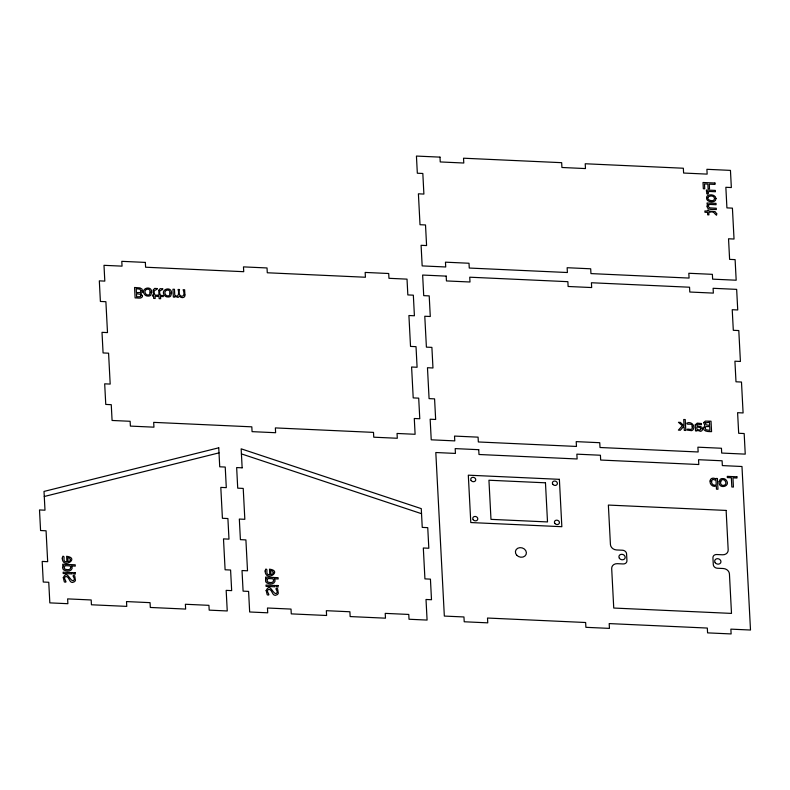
<?xml version="1.0" encoding="UTF-8"?>
<svg xmlns="http://www.w3.org/2000/svg" width="790" height="790" viewBox="0 0 790 790"><rect width="100%" height="100%" fill="white"/><g stroke="black" fill="none" stroke-linecap="round" stroke-linejoin="round"><path stroke-width="1.19" d="M44.28 496.495L219.008 452.868M241.424 453.894L421.534 513.698M710.101 481.031C709.479 484.389 713.103 487.637 716.293 485.88L716.471 489.168L717.972 489.237L717.419 478.513L715.908 478.444L715.947 479.263C714.091 477.298 710.042 477.891 710.101 481.031M184.9 294.917C185.453 298.146 181.038 298.442 179.607 296.21L178.076 297.415L174.817 296.26L174.867 297.129L173.356 297.06L172.951 289.229L174.462 289.298L174.768 295.144C178.738 298.808 179.182 292.033 178.036 289.456L179.547 289.525C176.763 297.86 186.914 298.995 183.122 289.693L184.633 289.762L184.9 294.917M692.238 426.867C693.186 431.982 686.174 427.242 687.152 430.086L691.517 430.659A3.516 2.982 18 0 0 693.255 429.414C695.644 425.395 690.707 420.932 686.787 423.114C686.283 425.889 692.87 421.9 692.238 426.867M153.27 290.108L153.487 295.065L152.47 295.016L152.529 296.112L153.546 296.161L153.665 298.413L155.176 298.482L155.057 296.23L157.832 296.359L157.773 295.262L154.998 295.134C152.055 288.883 156.835 290.74 157.427 288.587L154.652 288.39L153.27 290.108M158.77 290.355L158.988 295.312L157.97 295.272L158.02 296.359L159.037 296.408L159.155 298.66L160.666 298.729L160.548 296.477L163.323 296.606L163.263 295.509L160.489 295.381C157.546 289.14 162.325 290.987 162.918 288.844L160.153 288.646L158.77 290.355M151.7 292.162L150.772 295.164A3.585 3.042 18 0 1 148.777 296.092L147.058 296.013A3.624 3.071 18 0 1 144.955 294.897C139.257 288.933 151.532 284.351 151.7 292.162M171.608 293.07L170.68 296.072A3.585 3.042 18 0 1 168.685 297L166.967 296.922A3.624 3.071 18 0 1 164.863 295.806C159.165 289.841 171.44 285.249 171.608 293.07M719.186 481.574C717.942 490.037 731.915 486.492 725.911 479.767A3.624 3.071 18 0 0 723.808 478.651L722.09 478.572A3.585 3.042 18 0 0 720.105 479.5L719.186 481.574M62.262 558.125C62.578 569.748 80.284 558.017 66.627 556.288L66.903 561.72C61.541 562.549 65.856 555.558 62.854 556.269L62.262 558.125M63.279 577.648L64.365 581.993C69.016 583.336 61.916 577.984 65.698 576.552C69.836 575.94 68.977 584.916 74.27 581.815A3.861 3.269 18 0 0 75.445 580.314L74.685 575.782C70.379 574.646 76.097 578.487 73.806 580.314L73.233 580.729C69.629 580.848 67.219 569.521 63.279 577.648M265.134 571.002C265.45 582.615 283.156 570.894 269.499 569.165L269.775 574.597C264.413 575.426 268.738 568.435 265.726 569.136L265.134 571.002M266.151 590.525L267.237 594.87C271.898 596.213 264.788 590.861 268.58 589.429C272.708 588.817 271.849 597.783 277.142 594.682A3.861 3.269 18 0 0 278.317 593.181L277.567 588.659C273.261 587.523 278.969 591.364 276.678 593.181L276.105 593.606C272.51 593.725 270.091 582.388 266.151 590.525M141.173 290.918L140.294 292.498L136.413 292.596L136.216 288.735L139.721 289.11L141.173 290.918M695.249 424.872L695.506 430.915L696.997 430.975L696.958 430.145L700.463 431.31A2.755 2.33 18 0 0 701.816 430.728L702.122 430.382A3.111 2.637 18 0 0 702.517 428.96C702.636 425.543 697.402 426.876 696.74 425.158C697.422 422.374 702.468 426.768 701.5 423.539L697.205 423.114L695.249 424.872M704.976 427.666L705.905 429.76L709.914 430.382L709.716 426.531L705.845 426.62L704.976 427.666M70.428 559.676L69.806 561.206L68.059 561.769L67.841 557.631L69.668 558.155L70.428 559.676M273.31 572.553L272.678 574.083L270.931 574.646L270.723 570.499L272.54 571.032L273.31 572.553M716.727 213.784L716.55 215.226C714.318 214.228 714.575 210.357 708.798 212.461L708.926 214.88L707.672 214.831L707.544 212.401L704.966 212.283L704.897 210.96L707.475 211.078L707.425 210.189L708.679 210.249L708.729 211.137L715.009 211.572L716.727 213.784M716.007 198.557C715.997 202.536 710.348 202.526 707.919 200.719A3.585 3.042 18 0 1 706.665 198.883L706.586 197.382A3.624 3.071 18 0 1 707.662 195.644C710.398 193.935 715.651 194.784 716.007 198.557M711.721 480.913C710.832 483.678 713.637 486.275 716.244 484.813L716.007 480.369L713.084 479.392A1.629 1.383 18 0 0 712.037 480.044L711.721 480.913M707.88 197.707L707.929 198.675A2.054 1.748 18 0 0 708.778 199.801C716.688 203.741 716.066 193.353 708.61 196.641A2.074 1.758 18 0 0 707.88 197.707M70.715 567.635C70.547 570.311 66.716 569.837 64.997 569.096A1.669 1.422 18 0 1 64.158 568.089L64.978 565.65L70.142 565.887L70.715 567.635M273.587 580.502C273.429 583.188 269.597 582.714 267.869 581.963A1.669 1.422 18 0 1 267.04 580.966L267.85 578.517L273.014 578.754L273.587 580.502M150.139 292.093L149.626 294.324A2.054 1.748 18 0 1 148.411 294.966L147.305 294.907A2.074 1.758 18 0 1 146.002 294.156C142.082 289.821 150.219 286.474 150.139 292.093M170.047 293.001L169.534 295.233A2.054 1.748 18 0 1 168.319 295.865L167.213 295.816A2.074 1.758 18 0 1 165.91 295.065C161.989 290.73 170.127 287.382 170.047 293.001M720.816 481.258C718.861 487.667 729.121 486.067 724.865 480.508A2.074 1.758 18 0 0 723.561 479.757L722.455 479.708A2.054 1.748 18 0 0 721.24 480.34L720.816 481.258M62.716 567.181L62.775 568.494A2.923 2.469 18 0 0 63.97 570.034C66.409 571.427 70.932 571.743 72.048 568.563A4.128 3.496 18 0 0 71.396 565.936L75.277 566.114L75.208 564.801L62.726 564.228L62.795 565.551L63.704 565.591L62.716 567.181M142.526 295.904C142.239 299.42 137.253 297.672 135.11 297.919L134.567 287.481L139.988 287.916L142.003 289.101L142.733 291.964L140.729 293.603L142.526 295.904M265.588 580.058L265.647 581.371A2.923 2.469 18 0 0 266.842 582.911C269.281 584.304 273.804 584.61 274.93 581.43A4.128 3.496 18 0 0 274.268 578.813L278.149 578.991L278.08 577.668L265.598 577.105L265.667 578.418L266.585 578.468L265.588 580.058M703.653 422.601C704.927 425.741 705.273 425.237 703.298 428.071C703.752 431.913 708.788 431.587 711.573 431.646L711.02 421.198L705.332 421.139L703.653 422.601M708.136 192.928C708.512 196.127 704.69 192.79 707.781 191.387L706.448 191.328L706.379 190.015L715.335 190.42L715.404 191.733L709.045 191.447L708.136 192.928M707.05 206.052C706.744 210.703 713.844 209.083 716.332 209.557L716.263 208.234L710.013 207.898L708.482 206.842A2.607 2.212 18 0 1 708.66 205.39L709.39 204.413L716.086 204.709L716.017 203.395L707.05 202.99L707.119 204.304L708.117 204.353L707.05 206.052M700.957 428.812L700.058 430.037L698.014 429.76L696.899 429.049L696.79 426.876L700.049 427.548L700.957 428.812M140.857 295.638L140.304 296.704L136.631 296.813L136.472 293.752L140.126 294.255L140.857 295.638M705.381 422.838L706.003 424.862L709.657 425.375L709.499 422.314L705.381 422.838M683.508 426.59L680.358 430.224L678.373 430.125L682.323 425.761L678.462 422.314L680.348 422.403L684.061 425.879L683.725 419.49L685.236 419.559L685.809 430.471L684.298 430.402L684.13 427.123L683.508 426.59M218.741 447.802L44.013 491.429L44.991 510.192L39.5 509.945L40.576 530.544L46.067 530.791L47.677 561.68L42.186 561.433L43.262 582.033L48.753 582.279L49.829 602.879L67.881 603.698L67.634 598.889L91.186 599.966L91.433 604.775L126.765 606.384L126.509 601.575L150.061 602.652L150.307 607.461L185.64 609.07L185.383 604.261L208.935 605.337L209.192 610.137L227.244 610.966L226.167 590.367L231.668 590.624L230.591 570.024L225.101 569.778L223.491 538.879L228.982 539.136L227.905 518.536L222.415 518.289L220.805 487.391L226.296 487.647L225.229 467.048L219.729 466.801L218.741 447.802M439.99 157.131L416.439 156.065L417.327 173.227L422.828 173.474L423.894 194.073L418.404 193.817L420.013 224.716L425.514 224.962L426.58 245.562L421.09 245.305L422.166 265.904L445.718 266.981L445.461 262.171L469.013 263.248L469.26 268.047L567.398 272.52L567.141 267.721L590.693 268.798L590.95 273.597L689.077 278.07L688.821 273.271L712.373 274.337L712.629 279.147L736.181 280.223L735.105 259.624L729.605 259.377L728.538 238.778L734.029 239.034L732.419 208.135L726.918 207.889L725.852 187.289L731.343 187.546L730.454 170.383L706.902 169.307L707.149 174.116L683.597 173.04L683.35 168.231L585.222 163.757L585.469 168.566L561.917 167.49L561.67 162.681L463.532 158.207L463.789 163.017L440.237 161.94L439.99 157.131M714.95 183.033L703.011 182.49L703.337 188.741L704.749 188.8L704.492 183.942L707.86 184.1L708.107 188.751L709.519 188.82L709.272 184.159L715.019 184.425L714.95 183.033M145.35 262.408L121.798 261.332L122.045 266.141L103.994 265.322L104.813 281.112L99.323 280.855L100.389 301.454L105.89 301.701L107.499 332.59L102.009 332.343L103.075 352.942L108.576 353.189L110.185 384.078L104.685 383.831L105.761 404.431L111.262 404.678L112.081 420.468L130.133 421.287L130.389 426.096L153.941 427.173L153.685 422.364L251.822 426.837L252.069 431.646L275.621 432.723L275.374 427.913L373.502 432.387L373.749 437.196L397.301 438.262L397.054 433.463L415.106 434.283L414.286 418.493L419.776 418.749L418.7 398.15L413.209 397.903L411.6 367.004L417.09 367.261L416.024 346.662L410.524 346.415L408.914 315.516L414.404 315.773L413.338 295.174L407.838 294.927L407.018 279.137L388.957 278.307L388.71 273.508L365.158 272.432L365.415 277.241L267.277 272.767L267.03 267.958L243.478 266.882L243.725 271.691L145.597 267.218L145.35 262.408M446.192 276.125L422.64 275.048L423.716 295.648L429.207 295.894L430.283 316.494L424.783 316.247L426.403 347.136L431.893 347.383L432.969 367.982L427.469 367.725L429.079 398.624L434.579 398.871L435.655 419.47L430.155 419.214L431.231 439.813L454.783 440.889L454.526 436.08L478.078 437.156L478.335 441.966L576.463 446.439L576.206 441.63L599.758 442.706L600.015 447.505L698.143 451.979L697.896 447.18L721.448 448.256L721.695 453.055L745.246 454.132L744.17 433.532L738.68 433.285L737.603 412.686L743.094 412.943L741.484 382.044L735.994 381.797L734.917 361.198L740.408 361.455L738.798 330.556L733.308 330.309L732.231 309.71L737.732 309.966L736.655 289.367L713.103 288.301L713.35 293.1L689.798 292.024L689.552 287.224L591.424 282.751L591.67 287.55L568.119 286.484L567.872 281.675L469.744 277.201L469.991 282L446.439 280.934L446.192 276.125M478.73 449.688L455.188 448.611L455.435 453.421L435.813 452.522L444.336 616.072L463.957 616.96L464.214 621.769L487.766 622.846L487.509 618.037L585.647 622.51L585.894 627.319L609.446 628.386L609.189 623.587L707.327 628.06L707.573 632.869L731.125 633.936L730.878 629.136L750.5 630.025L741.978 466.505L722.346 465.587L722.1 460.787L698.548 459.711L698.794 464.52L600.667 460.047L600.42 455.238L576.868 454.161L577.115 458.97L478.987 454.497L478.73 449.688M736.892 476.795L727.284 476.36L727.343 477.594L731.352 477.772L731.836 486.986L733.426 487.055L732.942 477.851L736.952 478.029L736.892 476.795M559.379 479.332L468.312 475.175L470.791 522.545L561.848 526.703L559.379 479.332M242.145 467.818L236.654 467.571L237.721 488.161L243.221 488.418L244.831 519.307L239.331 519.06L240.407 539.649L245.907 539.906L247.517 570.795L242.017 570.548L243.093 591.137L248.593 591.394L249.66 611.983L267.721 612.813L267.464 608.004L291.016 609.08L291.273 613.879L326.596 615.489L326.349 610.69L349.901 611.766L350.148 616.565L385.471 618.175L385.224 613.376L408.776 614.442L409.022 619.251L427.084 620.071L426.007 599.482L431.498 599.729L430.432 579.139L424.931 578.882L423.322 547.993L428.822 548.24L427.746 527.651L422.245 527.394L421.268 508.632L241.157 448.829L242.145 467.818M545.465 482.809L488.941 480.231L490.985 519.356L547.51 521.933L545.465 482.809M726.129 510.429L608.369 505.067L610.433 544.537A5.974 5.066 18 0 0 616.585 549.958L622.471 550.225A3.98 3.377 18 0 1 626.579 553.839L626.934 560.702A3.98 3.377 18 0 1 623.192 563.951L617.306 563.685A5.974 5.066 18 0 0 611.687 568.563L613.741 608.043L731.5 613.405L729.437 573.935A5.974 5.066 18 0 0 723.285 568.514L717.399 568.247A3.98 3.377 18 0 1 713.291 564.633L712.936 557.77A3.98 3.377 18 0 1 716.678 554.521L722.564 554.787A5.974 5.066 18 0 0 728.183 549.909L726.129 510.429M75.159 572.651L73.598 572.582L73.668 574.083L75.238 574.152L75.159 572.651M72.097 572.612L63.141 572.197L63.21 573.52L72.166 573.925L72.097 572.612M274.969 585.479L266.013 585.074L266.082 586.387L275.038 586.802L274.969 585.479M278.031 585.528L276.47 585.459L276.549 586.96L278.11 587.029L278.031 585.528M516.69 555.163A5.579 4.72 18 0 0 526.071 554.511A5.579 4.72 18 0 0 519.938 547.648A5.579 4.72 18 0 0 516.69 555.163M619.399 558.303A3.19 2.696 18 0 0 624.841 558.55A3.19 2.696 18 0 0 621.908 554.304A3.19 2.696 18 0 0 619.399 558.303M715.177 562.668A3.19 2.696 18 0 0 720.608 562.914A3.19 2.696 18 0 0 717.676 558.678A3.19 2.696 18 0 0 715.177 562.668M552.763 484.231A2.548 2.163 18 0 0 557.118 484.428A2.548 2.163 18 0 0 554.768 481.041A2.548 2.163 18 0 0 552.763 484.231M554.807 523.365A2.548 2.163 18 0 0 559.162 523.563A2.548 2.163 18 0 0 556.812 520.166A2.548 2.163 18 0 0 554.807 523.365M473.161 519.642A2.548 2.163 18 0 0 477.516 519.84A2.548 2.163 18 0 0 475.165 516.443A2.548 2.163 18 0 0 473.161 519.642M471.126 480.508A2.548 2.163 18 0 0 475.471 480.705A2.548 2.163 18 0 0 473.131 477.318A2.548 2.163 18 0 0 471.126 480.508"/></g></svg>
